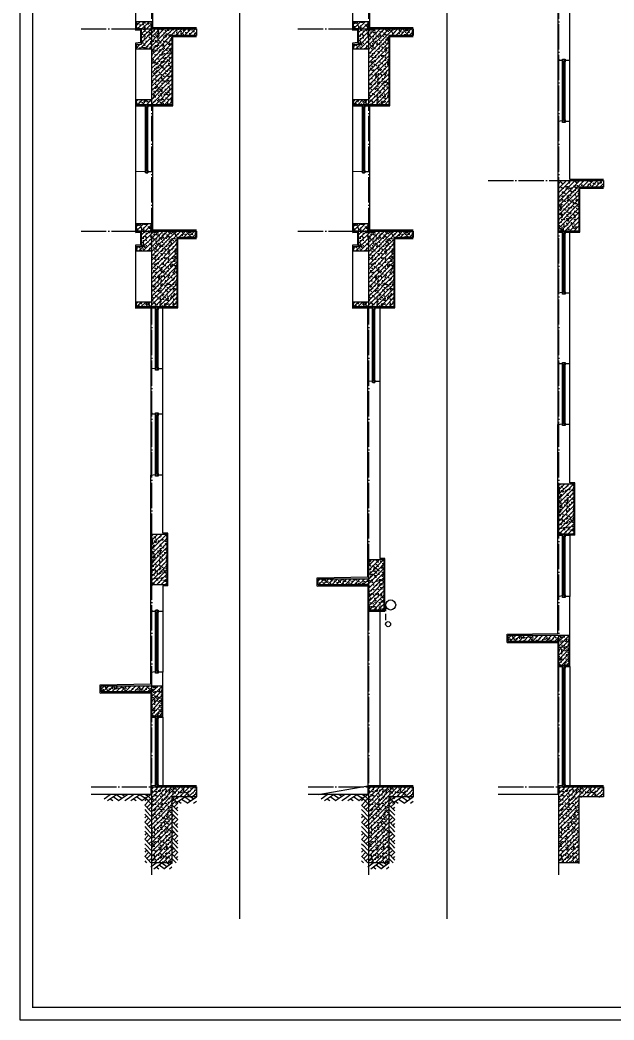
# Model space of a CAD drawing. Extents: x 6843040 to 15500510, y -6507076 to -4940511.
# Drawn here: x 7622712 to 7634479, y -6183597 to -6163807 of the extents above; entities that cross this region are included whole.
import ezdxf

# ---------------------------------------------------------------- set-up
doc = ezdxf.new("R2010")
doc.units = 0
doc.header["$LTSCALE"] = 1000
doc.header["$MEASUREMENT"] = 0
doc.linetypes.add('DASH_50', pattern=[0.175, 0.125, -0.05])
doc.linetypes.add('DOTE', pattern=[2.42, 2, -0.2, 0.02, -0.2])
for name, color, linetype in [('DOTE', 8, 'DOTE'), ('E_LINE_1', 1, 'Continuous'), ('PUB_HACTH', 8, 'Continuous'), ('PUB_HATCH', 8, 'Continuous'), ('PUB_TITLE', 4, 'Continuous'), ('WINDOW', 4, 'Continuous'), ('剪力墙线', 211, 'Continuous'), ('批荡层', 213, 'Continuous')]:
    doc.layers.add(name, color=color, linetype=linetype)
pattern_1 = [(45, (8688.96, -290566.46), (-44.19417382, 44.19417382), []), (50, (8688.96, -290566.46), (179.3150457, -15.6880337), [18.75, -206.25]), (355, (8688.96, -290566.46), (-34.6878334, 188.0480334), [15, -165]), (100.4514, (8703.9, -290567.77), (144.6273454, 172.3598855), [15.9350475, -175.285528]), (46.1842, (8688.96, -290516.46), (266.810262, -41.3797536), [28.125, -309.375]), (96.6356, (8711.2, -290519.9), (233.6656764, 243.529468), [23.902572, -262.92825]), (351.1842, (8688.96, -290516.46), (233.665486, 243.52965), [22.5, -247.5]), (21, (8713.96, -290528.96), (149.226763, -100.6547227), [18.75, -206.25]), (326, (8713.96, -290528.96), (60.828833, 181.2875113), [15, -165]), (71.4514, (8726.4, -290537.35), (210.055657, 80.6326242), [15.9350475, -175.285528]), (37.5, (8688.96, -290566.46), (3.03996383, 83.22346346), [0, -163, 0, -167.5, 0, -165.625]), (7.5, (8688.96, -290566.46), (65.7673844, 98.602928), [0, -95.5, 0, -159.25, 0, -63.125]), (327.5, (8633.21, -290566.46), (133.45560904, -5.63871793), [0, -62.5, 0, -195, 0, -258.75]), (317.5, (8608.21, -290566.46), (145.7965423, 25.0262456), [0, -81.25, 0, -129.5, 0, -183.75])]
pattern_2 = [(45, (16751.246, -289566.46), (-44.19417382, 44.19417382), []), (50, (16751.25, -289566.46), (179.3150457, -15.6880337), [18.75, -206.25]), (355, (16751.25, -289566.46), (-34.6878334, 188.0480334), [15, -165]), (100.4514, (16766.19, -289567.77), (144.6273454, 172.3598855), [15.9350475, -175.285528]), (46.1842, (16751.25, -289516.46), (266.810262, -41.3797536), [28.125, -309.375]), (96.6356, (16773.48, -289519.9), (233.6656764, 243.529468), [23.902572, -262.92825]), (351.1842, (16751.25, -289516.46), (233.665486, 243.52965), [22.5, -247.5]), (21, (16776.25, -289528.96), (149.226763, -100.6547227), [18.75, -206.25]), (326, (16776.25, -289528.96), (60.828833, 181.2875113), [15, -165]), (71.4514, (16788.68, -289537.35), (210.055657, 80.6326242), [15.9350475, -175.285528]), (37.5, (16751.246, -289566.46), (3.03996383, 83.22346346), [0, -163, 0, -167.5, 0, -165.625]), (7.5, (16751.25, -289566.46), (65.7673844, 98.602928), [0, -95.5, 0, -159.25, 0, -63.125]), (327.5, (16695.496, -289566.46), (133.45560904, -5.63871793), [0, -62.5, 0, -195, 0, -258.75]), (317.5, (16670.5, -289566.46), (145.7965423, 25.0262456), [0, -81.25, 0, -129.5, 0, -183.75])]
pattern_3 = [(45, (0, 0), (-44.19417382, 44.19417382), []), (50, (0, 0), (179.3150457, -15.6880337), [18.75, -206.25]), (355, (0, 0), (-34.6878334, 188.0480334), [15, -165]), (100.4514, (14.94, -1.3), (144.6273454, 172.3598855), [15.9350475, -175.285528]), (46.1842, (0, 50), (266.810262, -41.3797536), [28.125, -309.375]), (96.6356, (22.23, 46.55), (233.6656764, 243.529468), [23.902572, -262.92825]), (351.1842, (0, 50), (233.665486, 243.52965), [22.5, -247.5]), (21, (25, 37.5), (149.226763, -100.6547227), [18.75, -206.25]), (326, (25, 37.5), (60.828833, 181.2875113), [15, -165]), (71.4514, (37.44, 29.11), (210.055657, 80.6326242), [15.9350475, -175.285528]), (37.5, (0, 0), (3.03996383, 83.22346346), [0, -163, 0, -167.5, 0, -165.625]), (7.5, (0, 0), (65.7673844, 98.602928), [0, -95.5, 0, -159.25, 0, -63.125]), (327.5, (-55.75, 0), (133.45560904, -5.63871793), [0, -62.5, 0, -195, 0, -258.75]), (317.5, (-80.75, 0), (145.7965423, 25.0262456), [0, -81.25, 0, -129.5, 0, -183.75])]

# ---------------------------------------------------------------- blocks, each defined once
blk = doc.blocks.new('$LinePat$素土夯实')
at = {"color": 0}
for p, q in [((0, -210), (210, 0)), ((120, -300), (420, 0)), ((420, 0), (608, -188)), ((495, -300), (795, 0)), ((615, 0), (705, -90)), ((210, -210), (300, -300)), ((315, -105), (502, -293)), ((705, -300), (795, -210))]:
    blk.add_line(p, q, dxfattribs=at)

msp = doc.modelspace()

# ---------------------------------------------------------------- hatches: boundary and pattern name
at = {"layer": 'PUB_HATCH'}
h = msp.add_hatch(dxfattribs=at)
h.set_pattern_fill('钢筋混凝土', color=256, scale=25, style=0)
h.set_pattern_definition(pattern_3)
h.paths.add_polyline_path([(7625122.2, -6164283.9), (7625122.2, -6163983.9), (7625022.2, -6163983.9), (7625022.2, -6163833.9), (7625322.2, -6163833.9), (7625322.2, -6163983.9), (7626206.2, -6163983.9), (7626206.2, -6164113.9), (7625722.2, -6164113.9), (7625722.2, -6165483.9), (7625022.2, -6165483.9), (7625022.2, -6165383.9), (7625322.2, -6165383.9), (7625322.2, -6164383.9), (7625022.2, -6164383.9), (7625022.2, -6164283.9)])
h = msp.add_hatch(dxfattribs=at)
h.set_pattern_fill('钢筋混凝土', color=256, scale=25, style=0)
h.set_pattern_definition([(45, (4297.07, 4000), (-44.19417382, 44.19417382), []), (50, (4297.07, 4000), (179.3150457, -15.6880337), [18.75, -206.25]), (355, (4297.07, 4000), (-34.6878334, 188.0480334), [15, -165]), (100.4514, (4312.01, 3998.7), (144.6273454, 172.3598855), [15.9350475, -175.285528]), (46.1842, (4297.07, 4050), (266.810262, -41.3797536), [28.125, -309.375]), (96.6356, (4319.3, 4046.55), (233.6656764, 243.529468), [23.902572, -262.92825]), (351.1842, (4297.07, 4050), (233.665486, 243.52965), [22.5, -247.5]), (21, (4322.07, 4037.5), (149.226763, -100.6547227), [18.75, -206.25]), (326, (4322.07, 4037.5), (60.828833, 181.2875113), [15, -165]), (71.4514, (4334.5, 4029.11), (210.055657, 80.6326242), [15.9350475, -175.285528]), (37.5, (4297.07, 4000), (3.03996383, 83.22346346), [0, -163, 0, -167.5, 0, -165.625]), (7.5, (4297.07, 4000), (65.7673844, 98.602928), [0, -95.5, 0, -159.25, 0, -63.125]), (327.5, (4241.32, 4000), (133.45560904, -5.63871793), [0, -62.5, 0, -195, 0, -258.75]), (317.5, (4216.32, 4000), (145.7965423, 25.0262456), [0, -81.25, 0, -129.5, 0, -183.75])])
h.paths.add_polyline_path([(7630019.2, -6165483.9), (7630019.2, -6164113.9), (7630503.2, -6164113.9), (7630503.2, -6163983.9), (7629619.2, -6163983.9), (7629619.2, -6163833.9), (7629319.2, -6163833.9), (7629319.2, -6163983.9), (7629419.2, -6163983.9), (7629419.2, -6164283.9), (7629319.2, -6164283.9), (7629319.2, -6164383.9), (7629619.2, -6164383.9), (7629619.2, -6165383.9), (7629319.2, -6165383.9), (7629319.2, -6165483.9)])
h = msp.add_hatch(dxfattribs=at)
h.set_pattern_fill('钢筋混凝土', color=256, scale=25, style=0)
h.set_pattern_definition([(45, (16751.246, -301716.46), (-44.19417382, 44.19417382), []), (50, (16751.25, -301716.46), (179.3150457, -15.6880337), [18.75, -206.25]), (355, (16751.25, -301716.46), (-34.6878334, 188.0480334), [15, -165]), (100.4514, (16766.19, -301717.77), (144.6273454, 172.3598855), [15.9350475, -175.285528]), (46.1842, (16751.25, -301666.46), (266.810262, -41.3797536), [28.125, -309.375]), (96.6356, (16773.48, -301669.9), (233.6656764, 243.529468), [23.902572, -262.92825]), (351.1842, (16751.25, -301666.46), (233.665486, 243.52965), [22.5, -247.5]), (21, (16776.25, -301678.96), (149.226763, -100.6547227), [18.75, -206.25]), (326, (16776.25, -301678.96), (60.828833, 181.2875113), [15, -165]), (71.4514, (16788.68, -301687.35), (210.055657, 80.6326242), [15.9350475, -175.285528]), (37.5, (16751.246, -301716.46), (3.03996383, 83.22346346), [0, -163, 0, -167.5, 0, -165.625]), (7.5, (16751.25, -301716.46), (65.7673844, 98.602928), [0, -95.5, 0, -159.25, 0, -63.125]), (327.5, (16695.496, -301716.46), (133.45560904, -5.63871793), [0, -62.5, 0, -195, 0, -258.75]), (317.5, (16670.5, -301716.46), (145.7965423, 25.0262456), [0, -81.25, 0, -129.5, 0, -183.75])])
h.paths.add_polyline_path([(7633384.5, -6167983.9), (7633784.5, -6167983.9), (7633784.5, -6167113.9), (7634268.4, -6167113.9), (7634268.4, -6166983.9), (7633384.5, -6166983.9)])
h = msp.add_hatch(dxfattribs=at)
h.set_pattern_fill('钢筋混凝土', color=256, scale=25, style=0)
h.set_pattern_definition(pattern_3)
h.paths.add_polyline_path([(7625122.2, -6168283.9), (7625122.2, -6167983.9), (7625022.2, -6167983.9), (7625022.2, -6167833.9), (7625322.2, -6167833.9), (7625322.2, -6167983.9), (7626206.2, -6167983.9), (7626206.2, -6168113.9), (7625822.2, -6168113.9), (7625822.2, -6169483.9), (7625022.2, -6169483.9), (7625022.2, -6169383.9), (7625322.2, -6169383.9), (7625322.2, -6168383.9), (7625022.2, -6168383.9), (7625022.2, -6168283.9)])
h = msp.add_hatch(dxfattribs=at)
h.set_pattern_fill('钢筋混凝土', color=256, scale=25, style=0)
h.set_pattern_definition([(45, (4297.07, 0), (-44.19417382, 44.19417382), []), (50, (4297.07, 0), (179.3150457, -15.6880337), [18.75, -206.25]), (355, (4297.07, 0), (-34.6878334, 188.0480334), [15, -165]), (100.4514, (4312.01, -1.3), (144.6273454, 172.3598855), [15.9350475, -175.285528]), (46.1842, (4297.07, 50), (266.810262, -41.3797536), [28.125, -309.375]), (96.6356, (4319.3, 46.55), (233.6656764, 243.529468), [23.902572, -262.92825]), (351.1842, (4297.07, 50), (233.665486, 243.52965), [22.5, -247.5]), (21, (4322.07, 37.5), (149.226763, -100.6547227), [18.75, -206.25]), (326, (4322.07, 37.5), (60.828833, 181.2875113), [15, -165]), (71.4514, (4334.5, 29.11), (210.055657, 80.6326242), [15.9350475, -175.285528]), (37.5, (4297.07, 0), (3.03996383, 83.22346346), [0, -163, 0, -167.5, 0, -165.625]), (7.5, (4297.07, 0), (65.7673844, 98.602928), [0, -95.5, 0, -159.25, 0, -63.125]), (327.5, (4241.32, 0), (133.45560904, -5.63871793), [0, -62.5, 0, -195, 0, -258.75]), (317.5, (4216.32, 0), (145.7965423, 25.0262456), [0, -81.25, 0, -129.5, 0, -183.75])])
h.paths.add_polyline_path([(7629419.2, -6168283.9), (7629419.2, -6167983.9), (7629319.2, -6167983.9), (7629319.2, -6167833.9), (7629619.2, -6167833.9), (7629619.2, -6167983.9), (7630503.2, -6167983.9), (7630503.2, -6168113.9), (7630119.2, -6168113.9), (7630119.2, -6169483.9), (7629319.2, -6169483.9), (7629319.2, -6169383.9), (7629619.2, -6169383.9), (7629619.2, -6168383.9), (7629319.2, -6168383.9), (7629319.2, -6168283.9)])
h = msp.add_hatch(dxfattribs=at)
h.set_pattern_fill('钢筋混凝土', color=256, scale=25, style=0)
h.set_pattern_definition(pattern_2)
h.paths.add_polyline_path([(7633683.6, -6173983.9), (7633384.5, -6173983.9), (7633384.5, -6172983.9), (7633684.5, -6172983.9)])
h = msp.add_hatch(dxfattribs=at)
h.set_pattern_fill('钢筋混凝土', color=256, scale=25, style=0)
h.set_pattern_definition(pattern_1)
h.paths.add_polyline_path([(7625621.4, -6174983.9), (7625321.4, -6174983.9), (7625322.2, -6173983.9), (7625622.2, -6173983.9)])
h = msp.add_hatch(dxfattribs=at)
h.set_pattern_fill('钢筋混凝土', color=256, scale=25, style=0)
h.set_pattern_definition([(45, (0, 0), (-44.19417382, 44.19417382), []), (50, (0, 0), (179.3150457, -15.6880337), [18.75, -206.25]), (355, (0, 0), (-34.6878334, 188.0480334), [15, -165]), (100.4514, (14.94, -1.3), (144.6273454, 172.3598855), [15.9350475, -175.285528]), (46.1842, (0, 50), (266.810262, -41.3797536), [28.125, -309.375]), (96.6356, (22.23, 46.55), (233.6656764, 243.529468), [23.902572, -262.92825]), (351.1842, (0, 50), (233.665486, 243.52965), [22.5, -247.5]), (21, (25, 37.5), (149.226763, -100.6547227), [18.75, -206.25]), (326, (25, 37.5), (60.828833, 181.2875113), [15, -165]), (71.4514, (37.44, 29.11), (210.055657, 80.6326242), [15.9350475, -175.285528]), (37.5, (0, 0), (3.03996383, 83.22346346), [0, -163, 0, -167.5, 0, -165.625]), (7.5, (0, 0), (65.7673844, 98.602928), [0, -95.5, 0, -159.25, 0, -63.125]), (327.5, (-55.75, 0), (133.45560904, -5.63871793), [0, -62.5, 0, -195, 0, -258.75]), (317.5, (-80.75, 0), (145.7965423, 25.0262456), [0, -81.25, 0, -129.5, 0, -183.75])])
h.paths.add_polyline_path([(7629619.2, -6174983.9), (7628619.2, -6174983.9), (7628619.2, -6174863.9), (7629619.2, -6174863.9), (7629618.8, -6174483.9), (7629918.8, -6174484.1), (7629919.2, -6174983.9), (7629919.2, -6174983.9), (7629919.2, -6175483.9), (7629619.2, -6175483.9)])
h = msp.add_hatch(dxfattribs=at)
h.set_pattern_fill('钢筋混凝土', color=256, scale=25, style=0)
h.set_pattern_definition(pattern_2)
h.paths.add_polyline_path([(7633384.5, -6175983.9), (7633584.5, -6175983.9), (7633584.5, -6176583.9), (7633384.5, -6176583.9), (7633384.5, -6176103.9), (7632384.5, -6176103.9), (7632384.5, -6175983.9)])
h = msp.add_hatch(dxfattribs=at)
h.set_pattern_fill('钢筋混凝土', color=256, scale=25, style=0)
h.set_pattern_definition(pattern_1)
h.paths.add_polyline_path([(7625322.2, -6176983.9), (7625522.2, -6176983.9), (7625522.2, -6177583.9), (7625322.2, -6177583.9), (7625322.2, -6177103.9), (7624322.2, -6177103.9), (7624322.2, -6176983.9)])
h = msp.add_hatch(dxfattribs=at)
h.set_pattern_fill('钢筋混凝土', color=256, scale=25, style=0)
h.set_pattern_definition([(45, (8688.96, -289566.46), (-44.19417382, 44.19417382), []), (50, (8688.96, -289566.46), (179.3150457, -15.6880337), [18.75, -206.25]), (355, (8688.96, -289566.46), (-34.6878334, 188.0480334), [15, -165]), (100.4514, (8703.9, -289567.77), (144.6273454, 172.3598855), [15.9350475, -175.285528]), (46.1842, (8688.96, -289516.46), (266.810262, -41.3797536), [28.125, -309.375]), (96.6356, (8711.2, -289519.9), (233.6656764, 243.529468), [23.902572, -262.92825]), (351.1842, (8688.96, -289516.46), (233.665486, 243.52965), [22.5, -247.5]), (21, (8713.96, -289528.96), (149.226763, -100.6547227), [18.75, -206.25]), (326, (8713.96, -289528.96), (60.828833, 181.2875113), [15, -165]), (71.4514, (8726.4, -289537.35), (210.055657, 80.6326242), [15.9350475, -175.285528]), (37.5, (8688.96, -289566.46), (3.03996383, 83.22346346), [0, -163, 0, -167.5, 0, -165.625]), (7.5, (8688.96, -289566.46), (65.7673844, 98.602928), [0, -95.5, 0, -159.25, 0, -63.125]), (327.5, (8633.21, -289566.46), (133.45560904, -5.63871793), [0, -62.5, 0, -195, 0, -258.75]), (317.5, (8608.21, -289566.46), (145.7965423, 25.0262456), [0, -81.25, 0, -129.5, 0, -183.75])])
h.paths.add_polyline_path([(7625322.2, -6178983.9), (7626206.2, -6178983.9), (7626206.2, -6179183.9), (7625722.2, -6179183.9), (7625722.2, -6180483.9), (7625322.2, -6180483.9)])
h = msp.add_hatch(dxfattribs=at)
h.set_pattern_fill('钢筋混凝土', color=256, scale=25, style=0)
h.set_pattern_definition([(45, (12986.03, -289566.46), (-44.19417382, 44.19417382), []), (50, (12986.03, -289566.46), (179.3150457, -15.6880337), [18.75, -206.25]), (355, (12986.03, -289566.46), (-34.6878334, 188.0480334), [15, -165]), (100.4514, (13000.97, -289567.77), (144.6273454, 172.3598855), [15.9350475, -175.285528]), (46.1842, (12986.03, -289516.46), (266.810262, -41.3797536), [28.125, -309.375]), (96.6356, (13008.26, -289519.9), (233.6656764, 243.529468), [23.902572, -262.92825]), (351.1842, (12986.03, -289516.46), (233.665486, 243.52965), [22.5, -247.5]), (21, (13011.03, -289528.96), (149.226763, -100.6547227), [18.75, -206.25]), (326, (13011.03, -289528.96), (60.828833, 181.2875113), [15, -165]), (71.4514, (13023.46, -289537.35), (210.055657, 80.6326242), [15.9350475, -175.285528]), (37.5, (12986.03, -289566.46), (3.03996383, 83.22346346), [0, -163, 0, -167.5, 0, -165.625]), (7.5, (12986.03, -289566.46), (65.7673844, 98.602928), [0, -95.5, 0, -159.25, 0, -63.125]), (327.5, (12930.28, -289566.46), (133.45560904, -5.63871793), [0, -62.5, 0, -195, 0, -258.75]), (317.5, (12905.28, -289566.46), (145.7965423, 25.0262456), [0, -81.25, 0, -129.5, 0, -183.75])])
h.paths.add_polyline_path([(7629619.2, -6178983.9), (7630503.2, -6178983.9), (7630503.2, -6179183.9), (7630019.2, -6179183.9), (7630019.2, -6180483.9), (7629619.2, -6180483.9)])
h = msp.add_hatch(dxfattribs=at)
h.set_pattern_fill('钢筋混凝土', color=256, scale=25, style=0)
h.set_pattern_definition(pattern_2)
h.paths.add_polyline_path([(7633384.5, -6178983.9), (7634268.4, -6178983.9), (7634268.4, -6179183.9), (7633784.5, -6179183.9), (7633784.5, -6180483.9), (7633384.5, -6180483.9)])

# ---------------------------------------------------------------- linework, layer by layer
at = {"layer": 'DOTE', "ltscale": 0.25}
for p, q in [((7625322.2, -6180726.7), (7625322.2, -6154835.3)), ((7633384.5, -6180726.7), (7633384.5, -6155601)), ((7629619.2, -6180726.7), (7629619.2, -6157689.2))]:
    msp.add_line(p, q, dxfattribs=at)
at = {"layer": 'DOTE', "linetype": 'DOTE', "ltscale": 0.25}
for points in [[(7623922.2, -6163983.9), (7626206.2, -6163983.9)], [(7628219.2, -6163983.9), (7630503.2, -6163983.9)], [(7631984.5, -6166983.9), (7634268.4, -6166983.9)], [(7631984.5, -6166983.9), (7634268.4, -6166983.9)], [(7623922.2, -6167983.9), (7626206.2, -6167983.9)], [(7628219.2, -6167983.9), (7630503.2, -6167983.9)], [(7624122.2, -6178983.9), (7626206.2, -6178983.9)], [(7628419.2, -6178983.9), (7630503.2, -6178983.9)], [(7632184.5, -6178983.9), (7634268.4, -6178983.9)]]:
    msp.add_lwpolyline(points, dxfattribs=at)
at = {"layer": 'E_LINE_1'}
for points in [[(7625122.2, -6164283.9), (7625122.2, -6163983.9), (7625022.2, -6163983.9), (7625022.2, -6163833.9), (7625322.2, -6163833.9), (7625322.2, -6163983.9), (7626206.2, -6163983.9), (7626206.2, -6164113.9), (7625722.2, -6164113.9), (7625722.2, -6165483.9), (7625022.2, -6165483.9), (7625022.2, -6165383.9), (7625322.2, -6165383.9), (7625322.2, -6164383.9), (7625022.2, -6164383.9), (7625022.2, -6164283.9)], [(7629419.2, -6164283.9), (7629419.2, -6163983.9), (7629319.2, -6163983.9), (7629319.2, -6163833.9), (7629619.2, -6163833.9), (7629619.2, -6163983.9), (7630503.2, -6163983.9), (7630503.2, -6164113.9), (7630019.2, -6164113.9), (7630019.2, -6165483.9), (7629319.2, -6165483.9), (7629319.2, -6165383.9), (7629619.2, -6165383.9), (7629619.2, -6164383.9), (7629319.2, -6164383.9), (7629319.2, -6164283.9)], [(7633384.5, -6166983.9), (7634268.4, -6166983.9), (7634268.4, -6167113.9), (7633784.5, -6167113.9), (7633784.5, -6167983.9), (7633384.5, -6167983.9)], [(7625122.2, -6168283.9), (7625122.2, -6167983.9), (7625022.2, -6167983.9), (7625022.2, -6167833.9), (7625322.2, -6167833.9), (7625322.2, -6167983.9), (7626206.2, -6167983.9), (7626206.2, -6168113.9), (7625822.2, -6168113.9), (7625822.2, -6169483.9), (7625022.2, -6169483.9), (7625022.2, -6169383.9), (7625322.2, -6169383.9), (7625322.2, -6168383.9), (7625022.2, -6168383.9), (7625022.2, -6168283.9)], [(7629419.2, -6168283.9), (7629419.2, -6167983.9), (7629319.2, -6167983.9), (7629319.2, -6167833.9), (7629619.2, -6167833.9), (7629619.2, -6167983.9), (7630503.2, -6167983.9), (7630503.2, -6168113.9), (7630119.2, -6168113.9), (7630119.2, -6169483.9), (7629319.2, -6169483.9), (7629319.2, -6169383.9), (7629619.2, -6169383.9), (7629619.2, -6168383.9), (7629319.2, -6168383.9), (7629319.2, -6168283.9)], [(7633683.6, -6173983.9), (7633384.5, -6173983.9), (7633384.5, -6172983.9), (7633684.5, -6172983.9)], [(7625621.4, -6174983.9), (7625321.4, -6174983.9), (7625322.2, -6173983.9), (7625622.2, -6173983.9)], [(7633384.5, -6175983.9), (7633584.5, -6175983.9), (7633584.5, -6176583.9), (7633384.5, -6176583.9), (7633384.5, -6176103.9), (7632384.5, -6176103.9), (7632384.5, -6175983.9)], [(7625322.2, -6176983.9), (7625522.2, -6176983.9), (7625522.2, -6177583.9), (7625322.2, -6177583.9), (7625322.2, -6177103.9), (7624322.2, -6177103.9), (7624322.2, -6176983.9)], [(7625322.2, -6178983.9), (7626206.2, -6178983.9), (7626206.2, -6179183.9), (7625722.2, -6179183.9), (7625722.2, -6180483.9), (7625322.2, -6180483.9)], [(7629619.2, -6178983.9), (7630503.2, -6178983.9), (7630503.2, -6179183.9), (7630019.2, -6179183.9), (7630019.2, -6180483.9), (7629619.2, -6180483.9)], [(7633384.5, -6178983.9), (7634268.4, -6178983.9), (7634268.4, -6179183.9), (7633784.5, -6179183.9), (7633784.5, -6180483.9), (7633384.5, -6180483.9)]]:
    msp.add_lwpolyline(points, close=True, dxfattribs=at)
for points in [[(7629619.2, -6174983.9), (7628619.2, -6174983.9), (7628619.2, -6174863.9), (7629619.2, -6174863.9), (7629619.2, -6174483.9), (7629919.2, -6174484.1), (7629919.2, -6175483.9), (7629869.2, -6175483.9), (7629869.2, -6175483.9), (7629619.2, -6175483.9), (7629619.2, -6174983.9)], [(7625322.2, -6179133.9), (7624122.2, -6179133.9)], [(7629619.2, -6179133.9), (7628419.2, -6179133.9)], [(7633384.5, -6179133.9), (7632184.5, -6179133.9)]]:
    msp.add_lwpolyline(points, dxfattribs=at)
at = {"layer": 'PUB_TITLE'}
msp.add_lwpolyline([(7622712.5, -6153872.4), (7622712.5, -6183597.4), (7643737.5, -6183597.4), (7643737.5, -6153872.4)], close=True, dxfattribs=at)
at = {"layer": 'PUB_TITLE', "const_width": 25}
msp.add_lwpolyline([(7622962.5, -6154497.4), (7622962.5, -6183347.4), (7643487.5, -6183347.4), (7643487.5, -6154497.4)], close=True, dxfattribs=at)
at = {"layer": 'PUB_TITLE'}
for points in [[(7627067.5, -6181597.4), (7627067.5, -6154497.4)], [(7631172.5, -6181597.4), (7631172.5, -6154497.4)]]:
    msp.add_lwpolyline(points, dxfattribs=at)
at = {"layer": 'WINDOW'}
for p, q in [((7633459.5, -6165784, 0), (7633459.5, -6164634, 0)), ((7633484.5, -6165784), (7633484.5, -6164634)), ((7633509.5, -6165784, 0), (7633509.5, -6164634, 0)), ((7625197.2, -6166783.9, 0), (7625197.2, -6165533.9, 0)), ((7625222.2, -6166783.9), (7625222.2, -6165533.9)), ((7625247.2, -6166783.9, 0), (7625247.2, -6165533.9, 0)), ((7629494.2, -6166783.9, 0), (7629494.2, -6165533.9, 0)), ((7629519.2, -6166783.9), (7629519.2, -6165533.9)), ((7629544.2, -6166783.9, 0), (7629544.2, -6165533.9, 0)), ((7633459.5, -6169183.9, 0), (7633459.5, -6168033.9, 0)), ((7633484.5, -6169183.9), (7633484.5, -6168033.9)), ((7633509.5, -6169183.9, 0), (7633509.5, -6168033.9, 0)), ((7625397.2, -6170683.9, 0), (7625397.2, -6169533.9, 0)), ((7625422.2, -6170683.9), (7625422.2, -6169533.9)), ((7625447.2, -6170683.9, 0), (7625447.2, -6169533.9, 0)), ((7629694.2, -6170933.9, 0), (7629694.2, -6169533.9, 0)), ((7629719.2, -6170933.9), (7629719.2, -6169533.9)), ((7629744.2, -6170933.9, 0), (7629744.2, -6169533.9, 0)), ((7633459.5, -6171783.9, 0), (7633459.5, -6170633.9, 0)), ((7633484.5, -6171783.9), (7633484.5, -6170633.9)), ((7633509.5, -6171783.9, 0), (7633509.5, -6170633.9, 0)), ((7625397.2, -6172783.9, 0), (7625397.2, -6171633.9, 0)), ((7625422.2, -6172783.9), (7625422.2, -6171633.9)), ((7625447.2, -6172783.9, 0), (7625447.2, -6171633.9, 0)), ((7633459.5, -6175183.9, 0), (7633459.5, -6174033.9)), ((7633484.5, -6175183.9), (7633484.5, -6174033.9)), ((7633509.5, -6175183.9, 0), (7633509.5, -6174033.9)), ((7625397.2, -6176683.9, 0), (7625397.2, -6175533.9, 0)), ((7625422.2, -6176683.9), (7625422.2, -6175533.9)), ((7625447.2, -6176683.9, 0), (7625447.2, -6175533.9, 0)), ((7633459.5, -6178933.9, 0), (7633459.5, -6176633.9, 0)), ((7633484.5, -6178933.9), (7633484.5, -6176633.9)), ((7633509.5, -6178933.9, 0), (7633509.5, -6176633.9, 0)), ((7625397.2, -6178933.9, 0), (7625397.2, -6177633.9, 0)), ((7625422.2, -6178933.9), (7625422.2, -6177633.9)), ((7625447.2, -6178933.9, 0), (7625447.2, -6177633.9, 0))]:
    msp.add_line(p, q, dxfattribs=at)
at = {"layer": 'WINDOW', "elevation": 0}
for points in [[(7633459.5, -6164584), (7633509.5, -6164584), (7633509.5, -6164634), (7633459.5, -6164634)], [(7633504.5, -6164589), (7633464.5, -6164589), (7633464.5, -6164629), (7633504.5, -6164629)], [(7625197.2, -6165483.9), (7625247.2, -6165483.9), (7625247.2, -6165533.9), (7625197.2, -6165533.9)], [(7625242.2, -6165488.9), (7625202.2, -6165488.9), (7625202.2, -6165528.9), (7625242.2, -6165528.9)], [(7629494.2, -6165483.9), (7629544.2, -6165483.9), (7629544.2, -6165533.9), (7629494.2, -6165533.9)], [(7629539.2, -6165488.9), (7629499.2, -6165488.9), (7629499.2, -6165528.9), (7629539.2, -6165528.9)], [(7633459.5, -6167983.9), (7633509.5, -6167983.9), (7633509.5, -6168033.9), (7633459.5, -6168033.9)], [(7633504.5, -6167988.9), (7633464.5, -6167988.9), (7633464.5, -6168028.9), (7633504.5, -6168028.9)], [(7625397.2, -6169483.9), (7625447.2, -6169483.9), (7625447.2, -6169533.9), (7625397.2, -6169533.9)], [(7625442.2, -6169488.9), (7625402.2, -6169488.9), (7625402.2, -6169528.9), (7625442.2, -6169528.9)], [(7629694.2, -6169483.9), (7629744.2, -6169483.9), (7629744.2, -6169533.9), (7629694.2, -6169533.9)], [(7629739.2, -6169488.9), (7629699.2, -6169488.9), (7629699.2, -6169528.9), (7629739.2, -6169528.9)], [(7633459.5, -6170583.9), (7633509.5, -6170583.9), (7633509.5, -6170633.9), (7633459.5, -6170633.9)], [(7633504.5, -6170588.9), (7633464.5, -6170588.9), (7633464.5, -6170628.9), (7633504.5, -6170628.9)], [(7625397.2, -6171583.9), (7625447.2, -6171583.9), (7625447.2, -6171633.9), (7625397.2, -6171633.9)], [(7625442.2, -6171588.9), (7625402.2, -6171588.9), (7625402.2, -6171628.9), (7625442.2, -6171628.9)], [(7633459.5, -6173983.9), (7633509.5, -6173983.9), (7633509.5, -6174033.9), (7633459.5, -6174033.9)], [(7633504.5, -6173988.9), (7633464.5, -6173988.9), (7633464.5, -6174028.9), (7633504.5, -6174028.9)], [(7625397.2, -6175483.9), (7625447.2, -6175483.9), (7625447.2, -6175533.9), (7625397.2, -6175533.9)], [(7625442.2, -6175488.9), (7625402.2, -6175488.9), (7625402.2, -6175528.9), (7625442.2, -6175528.9)], [(7625397.2, -6178933.9), (7625447.2, -6178933.9), (7625447.2, -6178983.9), (7625397.2, -6178983.9)], [(7625442.2, -6178938.9), (7625402.2, -6178938.9), (7625402.2, -6178978.9), (7625442.2, -6178978.9)], [(7633459.5, -6178933.9), (7633509.5, -6178933.9), (7633509.5, -6178983.9), (7633459.5, -6178983.9)], [(7633504.5, -6178938.9), (7633464.5, -6178938.9), (7633464.5, -6178978.9), (7633504.5, -6178978.9)]]:
    msp.add_lwpolyline(points, close=True, dxfattribs=at)
at = {"layer": 'WINDOW'}
for points in [[(7633459.5, -6165784), (7633509.5, -6165784), (7633509.5, -6165834), (7633459.5, -6165834)], [(7633504.5, -6165789), (7633464.5, -6165789), (7633464.5, -6165829), (7633504.5, -6165829)], [(7625197.2, -6166783.9), (7625247.2, -6166783.9), (7625247.2, -6166833.9), (7625197.2, -6166833.9)], [(7625242.2, -6166788.9), (7625202.2, -6166788.9), (7625202.2, -6166828.9), (7625242.2, -6166828.9)], [(7629494.2, -6166783.9), (7629544.2, -6166783.9), (7629544.2, -6166833.9), (7629494.2, -6166833.9)], [(7629539.2, -6166788.9), (7629499.2, -6166788.9), (7629499.2, -6166828.9), (7629539.2, -6166828.9)], [(7633459.5, -6169183.9), (7633509.5, -6169183.9), (7633509.5, -6169233.9), (7633459.5, -6169233.9)], [(7633504.5, -6169188.9), (7633464.5, -6169188.9), (7633464.5, -6169228.9), (7633504.5, -6169228.9)], [(7625397.2, -6170683.9), (7625447.2, -6170683.9), (7625447.2, -6170733.9), (7625397.2, -6170733.9)], [(7625442.2, -6170688.9), (7625402.2, -6170688.9), (7625402.2, -6170728.9), (7625442.2, -6170728.9)], [(7629694.2, -6170933.9), (7629744.2, -6170933.9), (7629744.2, -6170983.9), (7629694.2, -6170983.9)], [(7629739.2, -6170938.9), (7629699.2, -6170938.9), (7629699.2, -6170978.9), (7629739.2, -6170978.9)], [(7633459.5, -6171783.9), (7633509.5, -6171783.9), (7633509.5, -6171833.9), (7633459.5, -6171833.9)], [(7633504.5, -6171788.9), (7633464.5, -6171788.9), (7633464.5, -6171828.9), (7633504.5, -6171828.9)], [(7625397.2, -6172783.9), (7625447.2, -6172783.9), (7625447.2, -6172833.9), (7625397.2, -6172833.9)], [(7625442.2, -6172788.9), (7625402.2, -6172788.9), (7625402.2, -6172828.9), (7625442.2, -6172828.9)], [(7633459.5, -6175183.9), (7633509.5, -6175183.9), (7633509.5, -6175233.9), (7633459.5, -6175233.9)], [(7633504.5, -6175188.9), (7633464.5, -6175188.9), (7633464.5, -6175228.9), (7633504.5, -6175228.9)], [(7625397.2, -6176683.9), (7625447.2, -6176683.9), (7625447.2, -6176733.9), (7625397.2, -6176733.9)], [(7633459.5, -6176583.9), (7633509.5, -6176583.9), (7633509.5, -6176633.9), (7633459.5, -6176633.9)], [(7633504.5, -6176588.9), (7633464.5, -6176588.9), (7633464.5, -6176628.9), (7633504.5, -6176628.9)], [(7625442.2, -6176688.9), (7625402.2, -6176688.9), (7625402.2, -6176728.9), (7625442.2, -6176728.9)], [(7625397.2, -6177583.9), (7625447.2, -6177583.9), (7625447.2, -6177633.9), (7625397.2, -6177633.9)], [(7625442.2, -6177588.9), (7625402.2, -6177588.9), (7625402.2, -6177628.9), (7625442.2, -6177628.9)]]:
    msp.add_lwpolyline(points, close=True, dxfattribs=at)
at = {"layer": '剪力墙线', "linetype": 'DASH_50'}
msp.add_lwpolyline([(7629954.6, -6175383.9), (7629954.6, -6175763.5)], dxfattribs=at)
at = {"layer": '剪力墙线'}
for centre, radius in [((7630054.6, -6175383.9), 100), ((7630004.6, -6175763.5), 50)]:
    msp.add_circle(centre, radius, dxfattribs=at)
at = {"layer": '批荡层'}
for p, q in [((7633364.5, -6160833.9), (7633364.5, -6164604)), ((7625742.2, -6165503.9), (7625742.2, -6164133.9)), ((7625742.2, -6164133.9), (7626206.2, -6164133.9)), ((7630039.2, -6165503.9), (7630039.2, -6164133.9)), ((7630039.2, -6164133.9), (7630503.2, -6164133.9)), ((7633394.4, -6164604), (7633459.5, -6164604)), ((7625002.2, -6165509.9), (7625002.2, -6168003.9)), ((7625032.2, -6165503.9), (7625197.2, -6165503.9)), ((7625247.2, -6165503.9), (7625742.2, -6165503.9)), ((7625342.2, -6167963.9), (7625342.2, -6165503.9)), ((7629299.2, -6165509.9), (7629299.2, -6168003.9)), ((7629329.2, -6165503.9), (7629494.2, -6165503.9)), ((7629544.2, -6165503.9), (7630039.2, -6165503.9)), ((7629639.2, -6167963.9), (7629639.2, -6165503.9)), ((7633459.5, -6165802), (7633364.5, -6165814)), ((7625197.2, -6166802.9), (7625002.2, -6166813.9)), ((7629494.2, -6166802.9), (7629299.2, -6166813.9)), ((7634268.4, -6166963.9), (7633604.5, -6166963.9)), ((7626206.2, -6167963.9), (7625342.2, -6167963.9)), ((7630503.2, -6167963.9), (7629639.2, -6167963.9)), ((7625002.2, -6168003.9), (7625102.2, -6168003.9)), ((7625102.2, -6168003.9), (7625102.2, -6168254.4)), ((7629299.2, -6168003.9), (7629399.2, -6168003.9)), ((7629399.2, -6168003.9), (7629399.2, -6168254.4)), ((7633364.5, -6168009.9), (7633364.5, -6170603.9)), ((7633394.5, -6168003.9), (7633459.5, -6168003.9)), ((7625102.2, -6168254.4), (7625002.2, -6168263.9)), ((7625002.2, -6168263.9), (7625002.2, -6169509.9)), ((7629399.2, -6168254.4), (7629299.2, -6168263.9)), ((7629299.2, -6168263.9), (7629299.2, -6169509.9)), ((7633459.5, -6169201.9), (7633364.5, -6169213.9)), ((7625032.2, -6169503.9), (7625397.2, -6169503.9)), ((7625302.2, -6169503.9), (7625302.2, -6171603.9)), ((7629329.2, -6169503.9), (7629694.2, -6169503.9)), ((7629599.2, -6174827.1), (7629599.2, -6169503.9)), ((7625397.2, -6170701.9), (7625302.2, -6170713.9)), ((7633394.4, -6170603.9), (7633459.5, -6170603.9)), ((7629694.2, -6170951.9), (7629599.2, -6170963.9)), ((7625332.2, -6171603.9), (7625397.2, -6171603.9)), ((7628599.2, -6174843.9), (7629599.2, -6174827.1)), ((7628599.2, -6175009.9), (7628599.2, -6174843.9)), ((7632364.5, -6176129.9), (7632364.5, -6175963.9)), ((7624302.2, -6177129.9), (7624302.2, -6176963.9)), ((7628619.2, -6179133.9), (7629599.2, -6178963.9))]:
    msp.add_line(p, q, dxfattribs=at)
for points in [[(7625002.2, -6161510), (7625002.2, -6164009.9)], [(7626206.2, -6163963.9), (7625342.2, -6163963.9), (7625342.2, -6161504)], [(7629299.2, -6161510), (7629299.2, -6164009.9)], [(7630503.2, -6163963.9), (7629639.2, -6163963.9), (7629639.2, -6161504)], [(7633604.5, -6166963.9), (7633604.5, -6162003.9)], [(7625002.2, -6164009.9), (7625032.2, -6164003.9), (7625032.2, -6163983.9)], [(7625032.2, -6164003.9), (7625102.2, -6164003.9), (7625102.2, -6164255.5), (7625002.2, -6164263.9), (7625002.2, -6165509.9)], [(7629299.2, -6164009.9), (7629329.2, -6164003.9), (7629329.2, -6163983.9)], [(7629329.2, -6164003.9), (7629399.2, -6164003.9), (7629399.2, -6164255.5), (7629299.2, -6164263.9), (7629299.2, -6165509.9)], [(7633364.5, -6164610), (7633394.5, -6164604), (7633394.5, -6164584)], [(7633364.5, -6164604), (7633364.5, -6168009.9)], [(7633509.5, -6164604), (7633604.5, -6164604)], [(7625002.2, -6165509.9), (7625032.2, -6165503.9), (7625032.2, -6165483.9)], [(7629299.2, -6165509.9), (7629329.2, -6165503.9), (7629329.2, -6165483.9)], [(7633604.5, -6165814), (7633509.5, -6165814)], [(7625342.2, -6166813.9), (7625247.2, -6166813.9)], [(7629639.2, -6166813.9), (7629544.2, -6166813.9)], [(7633509.5, -6168003.9), (7633804.5, -6168003.9), (7633804.5, -6167133.9), (7634268.4, -6167133.9)], [(7625002.2, -6168009.9), (7625032.2, -6168003.9), (7625032.2, -6167983.9)], [(7625447.2, -6169503.9), (7625842.2, -6169503.9), (7625842.2, -6168133.9), (7626206.2, -6168133.9)], [(7629299.2, -6168009.9), (7629329.2, -6168003.9), (7629329.2, -6167983.9)], [(7629744.2, -6169503.9), (7630139.2, -6169503.9), (7630139.2, -6168133.9), (7630503.2, -6168133.9)], [(7633604.5, -6171813.9), (7633604.5, -6168003.9)], [(7633604.5, -6169213.9), (7633509.5, -6169213.9)], [(7625002.2, -6169509.9), (7625032.2, -6169503.9), (7625032.2, -6169483.9)], [(7625542.2, -6172813.9), (7625542.2, -6169503.9)], [(7629299.2, -6169509.9), (7629329.2, -6169503.9), (7629329.2, -6169483.9)], [(7629839.2, -6169503.9), (7629839.2, -6174464.1)], [(7625542.2, -6170713.9), (7625447.2, -6170713.9)], [(7633364.5, -6170609.9), (7633394.5, -6170603.9), (7633394.5, -6170583.9)], [(7633364.5, -6170603.9), (7633364.5, -6171813.9)], [(7633509.5, -6170603.9), (7633604.5, -6170603.9)], [(7629839.2, -6170963.9), (7629744.2, -6170963.9)], [(7625302.2, -6171609.9), (7625332.2, -6171603.9), (7625332.2, -6171583.9)], [(7625302.2, -6171603.9), (7625302.2, -6172813.9)], [(7625447.2, -6171603.9), (7625542.2, -6171603.9)], [(7633364.5, -6175213.9), (7633364.5, -6171813.9), (7633459.5, -6171799.7)], [(7633704.5, -6174003.9), (7633704.5, -6172963.9), (7633604.5, -6172963.9), (7633604.5, -6171813.9), (7633509.5, -6171813.9)], [(7625302.2, -6176713.9), (7625302.2, -6172813.9), (7625397.2, -6172799.7)], [(7625642.2, -6175003.9), (7625642.2, -6173963.9), (7625542.2, -6173963.9), (7625542.2, -6172813.9), (7625447.2, -6172813.9)], [(7633704.5, -6174003.9), (7633604.5, -6174003.9), (7633604.5, -6175213.9)], [(7629629.2, -6175503.9), (7629939.2, -6175503.9), (7629939.2, -6175003.9), (7629939.2, -6175003.9), (7629939.2, -6174464.1), (7629839.2, -6174464.1)], [(7625642.2, -6175003.9), (7625542.2, -6175003.9), (7625542.2, -6176713.9)], [(7628599.2, -6175009.9), (7628629.2, -6175003.9), (7628629.2, -6174983.9)], [(7628629.2, -6175003.9), (7629599.2, -6175003.9), (7629599.2, -6178963.9)], [(7632364.5, -6175963.9), (7633364.5, -6175947.1), (7633364.5, -6175213.9), (7633459.5, -6175199.7)], [(7633509.5, -6176603.9), (7633604.5, -6176603.9), (7633604.5, -6175213.9), (7633509.5, -6175213.9)], [(7625302.2, -6175509.9), (7625332.2, -6175503.9), (7625332.2, -6175483.9)], [(7629599.2, -6175509.9), (7629629.2, -6175503.9), (7629629.2, -6175483.9)], [(7625332.2, -6175503.9), (7625397.2, -6175503.9)], [(7625447.2, -6175503.9), (7625542.2, -6175503.9)], [(7629839.2, -6175503.9), (7629839.2, -6178963.9)], [(7632364.5, -6176129.9), (7632394.5, -6176123.9), (7632394.5, -6176103.9)], [(7632394.4, -6176123.9), (7633364.5, -6176123.9), (7633364.5, -6176609.9)], [(7633364.5, -6176609.9), (7633364.1, -6178963.9)], [(7633364.5, -6176609.9), (7633394.5, -6176603.9), (7633394.5, -6176583.9)], [(7633394.4, -6176603.9), (7633459.5, -6176603.9)], [(7633604.5, -6176603.9), (7633604.5, -6178963.9)], [(7624302.2, -6176963.9), (7625302.2, -6176947.1), (7625302.2, -6176713.9), (7625397.2, -6176699.7)], [(7625447.2, -6177603.9), (7625542.2, -6177603.9), (7625542.2, -6176713.9), (7625447.2, -6176713.9)], [(7624302.2, -6177129.9), (7624332.2, -6177123.9), (7624332.2, -6177103.9)], [(7624332.2, -6177123.9), (7625302.2, -6177123.9), (7625302.2, -6177609.9)], [(7625302.2, -6177609.9), (7625301.8, -6178963.9)], [(7625302.2, -6177609.9), (7625332.2, -6177603.9), (7625332.2, -6177583.9)], [(7625332.2, -6177603.9), (7625397.2, -6177603.9)], [(7625542.2, -6177603.9), (7625542.2, -6178963.9)], [(7625397.2, -6178958.6), (7625302.2, -6178963.9), (7625302.2, -6179133.9)], [(7626206.2, -6178963.9), (7625447.2, -6178963.9)], [(7629599.2, -6178963.9), (7629599.2, -6179133.9)], [(7630503.2, -6178963.9), (7629599.2, -6178963.9)], [(7633459.5, -6178958.6), (7633364.5, -6178963.9), (7633364.5, -6179133.9)], [(7634268.4, -6178963.9), (7633509.5, -6178963.9)]]:
    msp.add_lwpolyline(points, dxfattribs=at)
at = {"layer": '批荡层', "elevation": 0}
for points in [[(7633364.5, -6168009.9), (7633394.5, -6168003.9), (7633394.5, -6167983.9)], [(7633364.5, -6174009.9), (7633394.5, -6174003.9), (7633394.5, -6173983.9)], [(7633394.5, -6174003.9), (7633459.5, -6174003.9)], [(7633509.5, -6174003.9), (7633604.5, -6174003.9)]]:
    msp.add_lwpolyline(points, dxfattribs=at)

# ---------------------------------------------------------------- block references
at = {"layer": 'PUB_HACTH', "yscale": 0.4, "zscale": 0.4}
for p, xscale in [((7624378.4, -6179133.9), 0.5809748427666921), ((7624840.3, -6179133.9), 0.5809748427666921), ((7625722.2, -6179183.9), 0.6087855911942072), ((7628675.5, -6179133.9), 0.5809748427666921), ((7629137.4, -6179133.9), 0.5809748427666921), ((7630019.2, -6179183.9), 0.6087855911942072), ((7625302.2, -6180483.9), 0.528301886791904), ((7629599.2, -6180483.9), 0.528301886791904)]:
    msp.add_blockref('$LinePat$素土夯实', p, dxfattribs=dict(at, xscale=xscale))
for p, xscale, rotation in [((7625302.2, -6179133.9), 0.4245283018863514, 270), ((7625722.2, -6179508.9), 0.4088050314461162, 90), ((7629599.2, -6179133.9), 0.4245283018863514, 270), ((7630019.2, -6179508.9), 0.4088050314461162, 90), ((7625302.2, -6179471.4), 0.4245283018863514, 270), ((7625722.2, -6179833.9), 0.4088050314461162, 90), ((7629599.2, -6179471.4), 0.4245283018863514, 270), ((7630019.2, -6179833.9), 0.4088050314461162, 90), ((7625302.2, -6179808.9), 0.4245283018863514, 270), ((7625722.2, -6180158.9), 0.4088050314461162, 90), ((7629599.2, -6179808.9), 0.4245283018863514, 270), ((7630019.2, -6180158.9), 0.4088050314461162, 90), ((7625302.2, -6180146.4), 0.4245283018863514, 270), ((7625722.2, -6180483.9), 0.4088050314461162, 90), ((7629599.2, -6180146.4), 0.4245283018863514, 270), ((7630019.2, -6180483.9), 0.4088050314461162, 90)]:
    msp.add_blockref('$LinePat$素土夯实', p, dxfattribs=dict(at, xscale=xscale, rotation=rotation))

doc.saveas('drawing.dxf')
